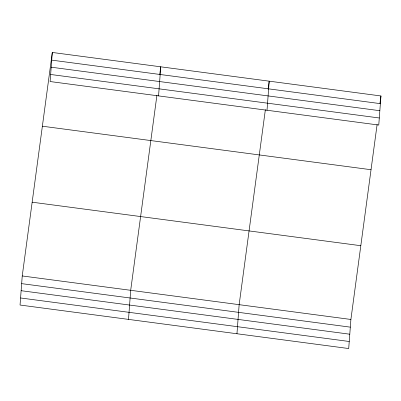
<?xml version="1.0" encoding="UTF-8"?>
<svg xmlns="http://www.w3.org/2000/svg" width="401" height="401" viewBox="0 0 401 401"><rect width="100%" height="100%" fill="white"/><g stroke="black" fill="none" stroke-linecap="round" stroke-linejoin="round"><path stroke-width="0.6" d="M52.295 52.456L50.105 81.538L378.765 125.047L380.95 95.964L52.295 52.456L22.235 275.953L20.05 305.036L348.705 348.544L350.895 319.462L377.115 124.475M128.505 319.391L130.691 290.309L156.916 95.323M158.565 95.894L160.751 66.812L159.668 74.872M236.961 333.752L239.151 304.67L265.372 109.684M267.021 110.255L269.206 81.172L268.124 89.228M379.947 103.403L380.95 95.964M51.714 60.135L380.374 103.648M51.183 67.198L379.842 110.711M50.636 74.476L379.296 117.984M42.376 126.21L371.03 169.718M32.155 202.199L360.81 245.708M22.235 275.953L350.895 319.462M21.659 283.637L350.314 327.146M21.128 290.695L349.782 334.208M20.581 297.973L349.236 341.487"/></g></svg>
